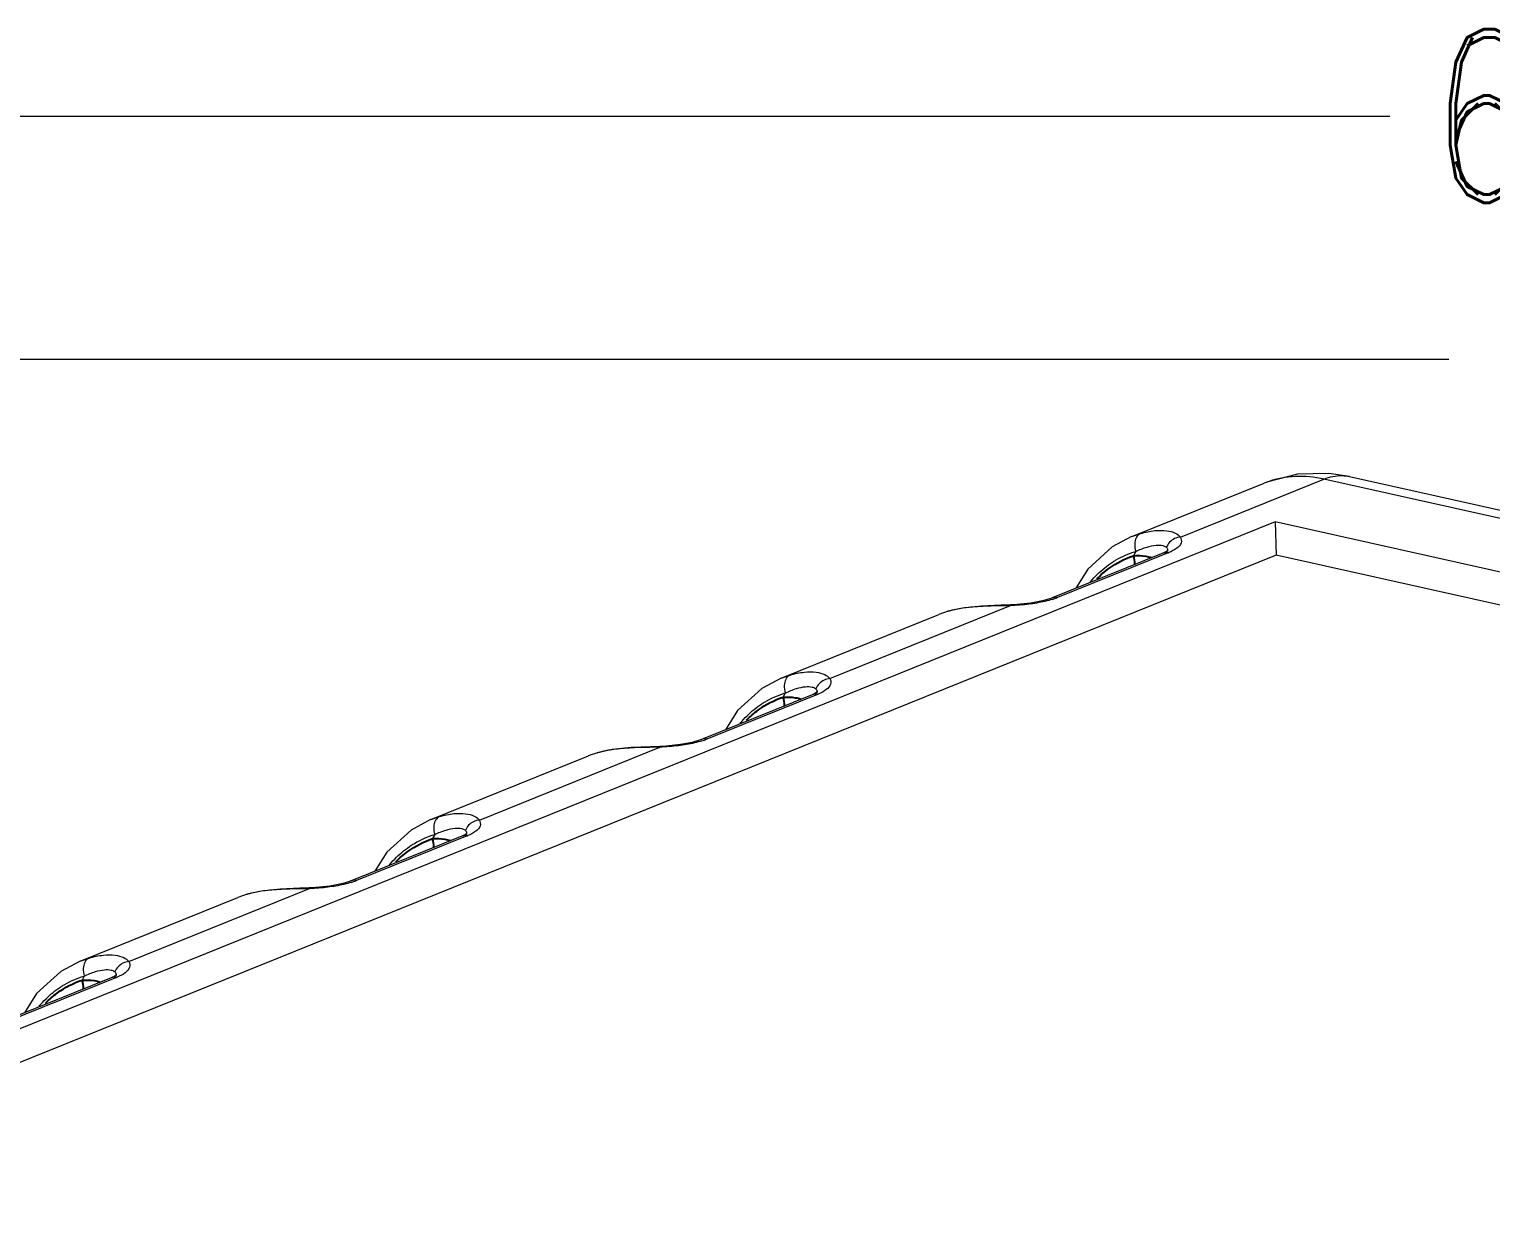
# Model space of a CAD drawing. Header units: millimetres. Extents: x 2279 to 2636, y 1024 to 1272.
# Drawn here: x 2462.42 to 2487.67, y 1084.19 to 1104.67 of the extents above; entities that cross this region are included whole.
import ezdxf

# ---------------------------------------------------------------- set-up
doc = ezdxf.new("R2010")
doc.units = ezdxf.units.MM
doc.layers.add('06___PRT_ALL_SURFS', color=7, linetype='Continuous')
doc.layers.add('dim', color=82, linetype='Continuous', lineweight=9)
doc.layers.add('from', color=7, linetype='Continuous', lineweight=13)
doc.styles.add('ROMAND', font='romand.shx', dxfattribs={"width": 0.75, "bigfont": 'gbcbig.shx'})
doc.dimstyles.new('YanXiu', dxfattribs={"dimtxt": 2.5, "dimasz": 2.2, "dimexe": 1, "dimexo": 0, "dimgap": 0.66, "dimtad": 0, "dimzin": 9, "dimdsep": 46, "dimtxsty": 'ROMAND', "dimblk": 'CLOSEDBLANK', "dimcen": 0, "dimclrd": 3, "dimclre": 3, "dimclrt": 7, "dimazin": 2, "dimtfac": 1, "dimtofl": 0, "dimtmove": 0, "dimatfit": 3, "dimldrblk": 'CLOSEDBLANK', "dimfxl": 1, "dimlwd": 5, "dimlwe": 5, "dimarcsym": 0})

# ---------------------------------------------------------------- blocks, each defined once
blk = doc.blocks.new('_ClosedBlank')
at = {"color": 0, "linetype": 'ByBlock', "lineweight": -2}
for p, q in [((-1, 0.167), (0, 0)), ((-1, 0.167), (-1, -0.167)), ((0, 0), (-1, -0.167))]:
    blk.add_line(p, q, dxfattribs=at)
blk = doc.blocks.new('*D23')
at = {"layer": 'Defpoints', "color": 0}
for p in [(919.154, 855.702), (987.654, 855.702), (919.154, 842.741)]:
    blk.add_point(p, dxfattribs=at)
at = {"layer": 'dim', "color": 3, "lineweight": 5}
for p, q in [((919.154, 855.702), (919.154, 842.141)), ((987.654, 855.702), (987.654, 842.141)), ((921.554, 842.741), (949.376, 842.741)), ((985.254, 842.741), (957.433, 842.741))]:
    blk.add_line(p, q, dxfattribs=at)
at = {"layer": 'dim', "color": 3, "lineweight": 5, "xscale": 2.4, "yscale": 2.4, "zscale": 2.4, "rotation": 180}
blk.add_blockref('_ClosedBlank', (919.154, 842.741), dxfattribs=at)
at = {"layer": 'dim', "color": 3, "lineweight": 5, "xscale": 2.4, "yscale": 2.4, "zscale": 2.4}
blk.add_blockref('_ClosedBlank', (987.654, 842.741), dxfattribs=at)
at = {"layer": 'dim', "color": 7, "insert": (953.404, 842.741), "char_height": 3, "attachment_point": 5, "style": 'ROMAND'}
blk.add_mtext('68.5', dxfattribs=at)
blk = doc.blocks.new('*D22')
at = {"layer": 'Defpoints', "color": 0}
for p in [(921.658, 858.106), (985.151, 858.106), (985.151, 846.941)]:
    blk.add_point(p, dxfattribs=at)
at = {"layer": 'dim', "color": 3, "lineweight": 5}
for p, q in [((921.658, 858.106), (921.658, 846.341)), ((985.151, 858.106), (985.151, 846.341)), ((924.058, 846.941), (948.358, 846.941)), ((982.751, 846.941), (958.45, 846.941))]:
    blk.add_line(p, q, dxfattribs=at)
at = {"layer": 'dim', "color": 3, "lineweight": 5, "xscale": 2.4, "yscale": 2.4, "zscale": 2.4, "rotation": 180}
blk.add_blockref('_ClosedBlank', (921.658, 846.941), dxfattribs=at)
at = {"layer": 'dim', "color": 3, "lineweight": 5, "xscale": 2.4, "yscale": 2.4, "zscale": 2.4}
blk.add_blockref('_ClosedBlank', (985.151, 846.941), dxfattribs=at)
at = {"layer": 'dim', "color": 7, "insert": (953.404, 846.941), "char_height": 3, "attachment_point": 5, "style": 'ROMAND'}
blk.add_mtext('63.49', dxfattribs=at)
blk = doc.blocks.new('A$C040E4FC1')
at = {"color": 7, "linetype": 'Continuous'}
for p, q in [((83.182, 102.237), (86.996, 103.776)), ((84.584, 102.225), (88.72, 103.894)), ((133.353, 93.938), (88.72, 103.894)), ((89.456, 103.968), (134.092, 94.011)), ((87.31, 102.661), (8.416, 70.821)), ((83.183, 102.238), (83.439, 102.326)), ((129.823, 93.177), (87.31, 102.661)), ((87.31, 102.661), (87.34, 101.702)), ((87.34, 101.702), (9.966, 70.475)), ((84.075, 101.758), (80.888, 100.472)), ((84.231, 101.769), (81.044, 100.483)), ((83.3, 101.809), (83.237, 101.689)), ((84.183, 101.809), (84.075, 101.758)), ((84.205, 101.807), (84.205, 101.807)), ((128.304, 92.564), (87.34, 101.702)), ((74.489, 98.151), (79.69, 100.25)), ((79.687, 100.271), (79.414, 100.263)), ((79.879, 100.281), (79.687, 100.271)), ((79.691, 100.25), (79.687, 100.271)), ((80.887, 100.472), (80.857, 100.46)), ((73.086, 98.163), (77.629, 99.996)), ((77.895, 100.088), (77.627, 99.995)), ((77.895, 100.088), (77.895, 100.088)), ((73.088, 98.163), (73.343, 98.252)), ((73.979, 97.684), (70.792, 96.398)), ((74.135, 97.695), (70.948, 96.408)), ((73.204, 97.735), (73.142, 97.615)), ((74.087, 97.735), (73.979, 97.684)), ((74.11, 97.733), (74.11, 97.733)), ((64.393, 94.076), (69.595, 96.175)), ((67.799, 96.014), (67.532, 95.921)), ((67.799, 96.014), (67.8, 96.014)), ((69.592, 96.197), (69.318, 96.188)), ((69.783, 96.207), (69.592, 96.197)), ((69.595, 96.175), (69.592, 96.197)), ((70.792, 96.397), (70.761, 96.385)), ((62.991, 94.088), (67.534, 95.922)), ((62.992, 94.089), (63.247, 94.178)), ((63.884, 93.609), (60.697, 92.323)), ((64.039, 93.62), (60.852, 92.334)), ((63.109, 93.661), (63.046, 93.541)), ((63.992, 93.661), (63.884, 93.61)), ((64.014, 93.659), (64.014, 93.658)), ((60.696, 92.323), (60.665, 92.311)), ((52.895, 90.014), (57.438, 91.847)), ((54.298, 90.002), (59.499, 92.101)), ((57.704, 91.939), (57.436, 91.847)), ((57.704, 91.939), (57.704, 91.939)), ((59.496, 92.123), (59.223, 92.114)), ((59.688, 92.132), (59.496, 92.123)), ((59.5, 92.101), (59.496, 92.123)), ((52.897, 90.014), (53.152, 90.103)), ((53.788, 89.535), (50.601, 88.249)), ((53.944, 89.546), (50.757, 88.26)), ((53.013, 89.586), (52.951, 89.466)), ((53.896, 89.586), (53.788, 89.535)), ((53.919, 89.584), (53.919, 89.584))]:
    blk.add_line(p, q, dxfattribs=at)
for points in [[(89.456, 103.968), (88.858, 104.058), (87.961, 104.033), (87.105, 103.818), (86.997, 103.777)], [(83.181, 102.237), (82.621, 101.939), (81.923, 101.303), (81.575, 100.749)], [(84.221, 101.832), (84.227, 101.84), (84.183, 101.809)], [(79.414, 100.263), (78.857, 100.239), (78.314, 100.181), (77.895, 100.088)], [(80.857, 100.46), (80.614, 100.387), (80.281, 100.323), (79.879, 100.281)], [(73.086, 98.162), (72.526, 97.864), (71.827, 97.228), (71.48, 96.675)], [(74.125, 97.757), (74.132, 97.765), (74.087, 97.735)], [(69.318, 96.188), (68.762, 96.165), (68.218, 96.107), (67.8, 96.014)], [(70.761, 96.385), (70.519, 96.312), (70.185, 96.249), (69.783, 96.207)], [(62.99, 94.088), (62.43, 93.79), (61.731, 93.154), (61.384, 92.601)], [(64.03, 93.683), (64.036, 93.691), (63.992, 93.661)], [(60.665, 92.311), (60.423, 92.238), (60.09, 92.174), (59.688, 92.132)], [(59.223, 92.114), (58.666, 92.091), (58.123, 92.032), (57.704, 91.939)], [(52.895, 90.014), (52.335, 89.716), (51.636, 89.08), (51.288, 88.526)], [(53.934, 89.609), (53.941, 89.617), (53.896, 89.586)]]:
    blk.add_lwpolyline(points, dxfattribs=at)
for centre, radius, start, end in [((83.519, 103.534), 1.903, 291.9474, 292.5791), ((80.277, 102.387), 2.053, 287.6714, 291.9214), ((78.655, 97.402), 2.791, 105.7931, 106.2253), ((78.675, 97.331), 2.864, 104.9126, 105.7911), ((73.424, 99.459), 1.903, 291.9474, 292.5791), ((70.182, 98.313), 2.053, 287.6714, 291.9214), ((68.559, 93.327), 2.791, 105.7931, 106.2253), ((68.579, 93.256), 2.864, 104.9126, 105.7911), ((63.328, 95.385), 1.903, 291.9474, 292.5791), ((60.086, 94.238), 2.053, 287.6714, 291.9214), ((58.464, 89.253), 2.791, 105.7931, 106.2253), ((58.484, 89.182), 2.864, 104.9126, 105.7911), ((53.233, 91.311), 1.903, 291.9474, 292.5791)]:
    blk.add_arc(centre, radius, start, end, dxfattribs=at)
for points, start_tangent, end_tangent in [([(88.72, 103.894), (87.891, 103.969), (87.11, 103.819), (86.996, 103.776)], (-0.976024, 0.217665), (-0.927131, -0.374736)), ([(88.72, 103.894), (89.248, 103.994), (89.456, 103.967)], (0.927327, 0.374251), (0.975815, -0.218597)), ([(83.439, 102.326), (83.322, 102.218), (83.314, 102.203)], (-0.926497, -0.376303), (-0.453491, -0.891261)), ([(83.439, 102.326), (83.851, 102.409), (84.19, 102.407), (84.438, 102.338), (84.584, 102.225)], (0.959247, 0.28257), (0.60127, -0.799046)), ([(83.272, 102.03), (83.3, 101.809)], (-0.048521, -0.998822), (0.293954, -0.955819)), ([(83.314, 102.203), (83.272, 102.03)], (-0.453491, -0.891261), (-0.048521, -0.998822)), ([(83.3, 101.809), (83.624, 101.937), (83.887, 101.99), (84.075, 101.981), (84.167, 101.942)], (0.901184, 0.433438), (0.801733, -0.597682)), ([(84.167, 101.942), (84.183, 101.928)], (0.801733, -0.597682), (0.703488, -0.710707)), ([(84.584, 102.225), (84.416, 102.179), (84.275, 102.074), (84.183, 101.928)], (-0.996711, -0.081043), (-0.361531, -0.93236)), ([(84.183, 101.928), (84.214, 101.828)], (0.704323, -0.70988), (-0.180912, -0.983499)), ([(84.584, 102.225), (84.606, 102.06), (84.482, 101.905), (84.25, 101.777)], (0.509702, -0.860351), (-0.923303, -0.384072)), ([(81.996, 100.937), (82.2, 101.157), (82.625, 101.498)], (0.64297, 0.765892), (0.838549, 0.544826)), ([(82.625, 101.498), (82.717, 101.555), (83.3, 101.809)], (0.838549, 0.544826), (0.959213, 0.282683)), ([(84.231, 101.769), (84.112, 101.77), (84.075, 101.758)], (-0.976013, 0.217712), (-0.927008, -0.375041)), ([(84.214, 101.828), (84.207, 101.806)], (-0.180912, -0.983499), (-0.410055, -0.912061)), ([(79.69, 100.25), (79.296, 100.243), (78.955, 100.232), (78.665, 100.215), (78.418, 100.19), (78.208, 100.158)], (-0.99978, -0.020953), (-0.984578, -0.174948)), ([(80.682, 100.372), (80.224, 100.291), (79.69, 100.25)], (-0.973626, -0.22815), (-0.999385, -0.035077)), ([(80.9, 100.431), (80.682, 100.372)], (-0.952389, -0.304887), (-0.973626, -0.22815)), ([(81.044, 100.483), (80.925, 100.484), (80.888, 100.472)], (-0.976014, 0.217707), (-0.926538, -0.376202)), ([(78.208, 100.158), (78.029, 100.121), (77.938, 100.099)], (-0.984578, -0.174948), (-0.966308, -0.257388)), ([(73.218, 98.128), (73.176, 97.956)], (-0.453491, -0.891261), (-0.048521, -0.998822)), ([(73.343, 98.252), (73.227, 98.144), (73.218, 98.128)], (-0.926497, -0.376303), (-0.453491, -0.891261)), ([(73.343, 98.252), (73.756, 98.335), (74.095, 98.333), (74.342, 98.264), (74.489, 98.151)], (0.959247, 0.28257), (0.60127, -0.799046)), ([(74.489, 98.15), (74.321, 98.104), (74.18, 98), (74.088, 97.854)], (-0.996711, -0.081043), (-0.361531, -0.93236)), ([(74.489, 98.151), (74.51, 97.985), (74.386, 97.831), (74.154, 97.703)], (0.509701, -0.860352), (-0.923304, -0.38407)), ([(72.529, 97.423), (72.622, 97.481), (73.204, 97.735)], (0.838549, 0.544826), (0.959213, 0.282683)), ([(73.176, 97.956), (73.205, 97.735)], (-0.048521, -0.998822), (0.293954, -0.955819)), ([(73.204, 97.735), (73.529, 97.863), (73.791, 97.916), (73.979, 97.907), (74.071, 97.868)], (0.901184, 0.433438), (0.801733, -0.597682)), ([(74.135, 97.695), (74.016, 97.695), (73.98, 97.684)], (-0.976013, 0.217712), (-0.927008, -0.375041)), ([(74.071, 97.868), (74.088, 97.854)], (0.801733, -0.597682), (0.703488, -0.710707)), ([(74.088, 97.854), (74.119, 97.754)], (0.704322, -0.709881), (-0.180914, -0.983499)), ([(74.119, 97.754), (74.112, 97.732)], (-0.180914, -0.983499), (-0.410055, -0.912061)), ([(71.9, 96.862), (72.104, 97.082), (72.529, 97.423)], (0.64297, 0.765892), (0.838549, 0.544826)), ([(70.948, 96.408), (70.829, 96.409), (70.792, 96.397)], (-0.976014, 0.217707), (-0.926538, -0.376202)), ([(68.113, 96.084), (67.934, 96.047), (67.842, 96.024)], (-0.984578, -0.174948), (-0.966308, -0.257388)), ([(69.595, 96.175), (69.2, 96.168), (68.86, 96.158), (68.569, 96.14), (68.323, 96.115), (68.113, 96.084)], (-0.99978, -0.020953), (-0.984578, -0.174948)), ([(70.587, 96.297), (70.129, 96.217), (69.595, 96.175)], (-0.973626, -0.22815), (-0.999385, -0.035077)), ([(70.805, 96.357), (70.587, 96.297)], (-0.952388, -0.304887), (-0.973626, -0.22815)), ([(63.081, 93.881), (63.109, 93.661)], (-0.048521, -0.998822), (0.293954, -0.955819)), ([(63.122, 94.054), (63.081, 93.881)], (-0.453491, -0.891261), (-0.048521, -0.998822)), ([(63.247, 94.178), (63.131, 94.069), (63.122, 94.054)], (-0.926497, -0.376303), (-0.453491, -0.891261)), ([(63.247, 94.178), (63.66, 94.261), (63.999, 94.259), (64.247, 94.189), (64.393, 94.076)], (0.959247, 0.28257), (0.60127, -0.799046)), ([(64.393, 94.076), (64.225, 94.03), (64.084, 93.926), (63.992, 93.779)], (-0.996711, -0.081043), (-0.361531, -0.93236)), ([(64.393, 94.076), (64.415, 93.911), (64.291, 93.756), (64.059, 93.628)], (0.509702, -0.860351), (-0.923303, -0.384072)), ([(62.434, 93.349), (62.526, 93.406), (63.109, 93.661)], (0.838549, 0.544826), (0.959213, 0.282683)), ([(63.109, 93.661), (63.433, 93.788), (63.696, 93.841), (63.884, 93.832), (63.976, 93.794)], (0.901184, 0.433438), (0.801733, -0.597682)), ([(64.039, 93.62), (63.921, 93.621), (63.884, 93.609)], (-0.976013, 0.217712), (-0.927008, -0.375041)), ([(63.976, 93.794), (63.992, 93.779)], (0.801733, -0.597682), (0.703488, -0.710707)), ([(63.992, 93.779), (64.023, 93.68)], (0.704323, -0.70988), (-0.180912, -0.983499)), ([(64.023, 93.68), (64.016, 93.658)], (-0.180912, -0.983499), (-0.410055, -0.912061)), ([(61.805, 92.788), (62.009, 93.008), (62.434, 93.349)], (0.64297, 0.765892), (0.838549, 0.544826)), ([(60.491, 92.223), (60.033, 92.143), (59.499, 92.101)], (-0.973626, -0.22815), (-0.999385, -0.035077)), ([(60.709, 92.283), (60.491, 92.223)], (-0.952389, -0.304887), (-0.973626, -0.22815)), ([(60.852, 92.334), (60.734, 92.335), (60.697, 92.323)], (-0.976014, 0.217707), (-0.926538, -0.376202)), ([(58.017, 92.009), (57.838, 91.973), (57.747, 91.95)], (-0.984578, -0.174948), (-0.966308, -0.257388)), ([(59.499, 92.101), (59.105, 92.094), (58.764, 92.083), (58.474, 92.066), (58.227, 92.041), (58.017, 92.009)], (-0.99978, -0.020953), (-0.984578, -0.174948)), ([(53.152, 90.103), (53.035, 89.995), (53.027, 89.979)], (-0.926497, -0.376303), (-0.453491, -0.891261)), ([(53.152, 90.103), (53.565, 90.186), (53.904, 90.184), (54.151, 90.115), (54.298, 90.002)], (0.959247, 0.28257), (0.60127, -0.799046)), ([(52.985, 89.807), (53.014, 89.586)], (-0.048521, -0.998822), (0.293954, -0.955819)), ([(53.027, 89.979), (52.985, 89.807)], (-0.453491, -0.891261), (-0.048521, -0.998822)), ([(53.013, 89.586), (53.338, 89.714), (53.6, 89.767), (53.788, 89.758), (53.88, 89.719)], (0.901184, 0.433438), (0.801733, -0.597682)), ([(53.88, 89.719), (53.897, 89.705)], (0.801733, -0.597682), (0.703488, -0.710707)), ([(54.298, 90.002), (54.129, 89.955), (53.989, 89.851), (53.897, 89.705)], (-0.996711, -0.081043), (-0.361531, -0.93236)), ([(53.897, 89.705), (53.927, 89.605)], (0.704323, -0.70988), (-0.180912, -0.983499)), ([(54.298, 90.002), (54.319, 89.837), (54.195, 89.682), (53.963, 89.554)], (0.509702, -0.860351), (-0.923303, -0.384072)), ([(51.709, 88.713), (51.913, 88.933), (52.338, 89.275)], (0.64297, 0.765892), (0.838549, 0.544826)), ([(52.338, 89.275), (52.431, 89.332), (53.013, 89.586)], (0.838549, 0.544826), (0.959213, 0.282683)), ([(53.944, 89.546), (53.825, 89.547), (53.788, 89.535)], (-0.976013, 0.217712), (-0.927008, -0.375041)), ([(53.927, 89.605), (53.921, 89.583)], (-0.180912, -0.983499), (-0.410055, -0.912061))]:
    blk.add_spline(points, degree=3, dxfattribs=dict(at, start_tangent=start_tangent, end_tangent=end_tangent))
at = {"layer": '06___PRT_ALL_SURFS', "color": 7, "linetype": 'Continuous'}
for points, start_tangent, end_tangent in [([(82.181, 101.023), (82.528, 101.324), (83.237, 101.689)], (0.70057, 0.713584), (0.949683, 0.313212)), ([(83.237, 101.689), (83.588, 101.675), (83.751, 101.635)], (0.998556, 0.053716), (0.944684, -0.327981)), ([(83.273, 101.433), (83.273, 101.445), (83.237, 101.689)], (0.051654, 0.998665), (-0.311095, 0.950379)), ([(72.086, 96.949), (72.433, 97.249), (73.142, 97.615)], (0.70057, 0.713584), (0.949683, 0.313212)), ([(73.142, 97.615), (73.493, 97.6), (73.656, 97.561)], (0.998556, 0.053716), (0.944684, -0.327981)), ([(73.177, 97.359), (73.178, 97.371), (73.142, 97.615)], (0.051654, 0.998665), (-0.311095, 0.950379)), ([(61.99, 92.875), (62.337, 93.175), (63.046, 93.541)], (0.70057, 0.713584), (0.949683, 0.313212)), ([(63.046, 93.541), (63.397, 93.526), (63.56, 93.486)], (0.998556, 0.053716), (0.944684, -0.327981)), ([(63.082, 93.285), (63.082, 93.297), (63.046, 93.541)], (0.051654, 0.998665), (-0.311095, 0.950379)), ([(51.895, 88.8), (52.242, 89.1), (52.951, 89.466)], (0.70057, 0.713584), (0.949683, 0.313212)), ([(52.951, 89.466), (53.302, 89.452), (53.465, 89.412)], (0.998556, 0.053716), (0.944684, -0.327981)), ([(52.986, 89.21), (52.987, 89.222), (52.951, 89.466)], (0.051654, 0.998665), (-0.311095, 0.950379))]:
    blk.add_spline(points, degree=3, dxfattribs=dict(at, start_tangent=start_tangent, end_tangent=end_tangent))
blk = doc.blocks.new('A$C1A530043')
at = {"layer": 'dim'}
for base, p1, p2, picture, middle in [((83.562, 5.7), (20.069, 16.865), (83.562, 16.865), '*D22', (51.816, 5.7)), ((17.566, 1.5), (86.066, 14.461), (17.566, 14.461), '*D23', (51.816, 1.5))]:
    dim = blk.add_linear_dim(base=base, p1=p1, p2=p2, dimstyle='YanXiu', override={"dimtxt": 3, "dimasz": 2.4, "dimexe": 0.5997, "dimgap": 0.5997, "dimzin": 8}, dxfattribs=at)
    dim.commit()
    dim.dimension.update_dxf_attribs({"geometry": picture, "text_midpoint": middle, "insert": (-901.589, -841.241)})

msp = doc.modelspace()

# ---------------------------------------------------------------- block references
msp.add_blockref('A$C1A530043', (2439.16, 1097.469))
at = {"layer": 'from', "xscale": 0.6, "yscale": 0.6, "zscale": 0.6}
msp.add_blockref('A$C040E4FC1', (2431.558, 1034.561), dxfattribs=at)

doc.saveas('drawing.dxf')
